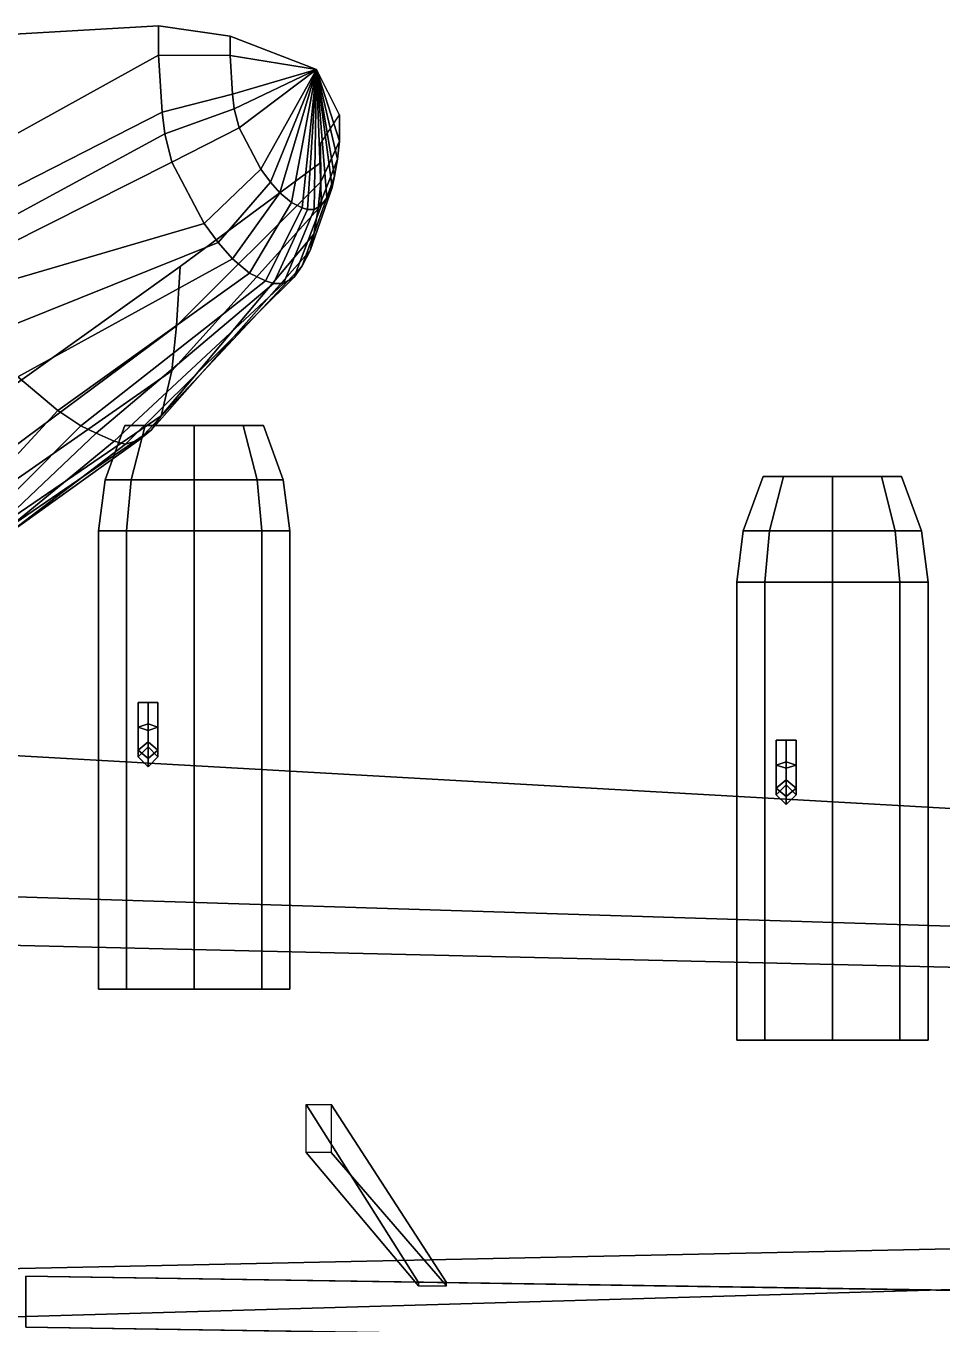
# Model space of a CAD drawing. Header units: millimetres. Extents: x -27.6 to 27.6, y -14.1 to 36.4.
# Drawn here: x 2.57 to 8.13, y 5.9 to 13.77 of the extents above; entities that cross this region are included whole.
import ezdxf

# ---------------------------------------------------------------- set-up
doc = ezdxf.new("R2010")
doc.units = ezdxf.units.MM
for name, color, linetype in [('nose-open', 2, 'Continuous'), ('wing1', 5, 'Continuous'), ('wing2', 5, 'Continuous')]:
    doc.layers.add(name, color=color, linetype=linetype)

msp = doc.modelspace()

# ---------------------------------------------------------------- linework, layer by layer
at = {"layer": 'nose-open'}
for points in [[(3.3739, 13.7731, 1.6473), (3.3739, 13.5965, 1.5338), (1.876, 12.7662, 1.198), (1.8706, 13.6875, 1.7804)], [(1.8706, 13.6875, 1.7804), (1.876, 12.7662, 1.198), (3.3739, 13.5965, 1.5338), (3.3739, 13.7731, 1.6473)], [(3.8077, 13.7122, 1.7421), (3.8077, 13.5932, 1.6655), (3.3739, 13.5965, 1.5338), (3.3739, 13.7731, 1.6473)], [(3.3739, 13.7731, 1.6473), (3.3739, 13.5965, 1.5338), (3.8077, 13.5932, 1.6655), (3.8077, 13.7122, 1.7421)], [(4.3316, 13.5089, 2.0582), (4.3316, 13.5089, 2.0582), (3.8077, 13.5932, 1.6655), (3.8077, 13.7122, 1.7421)], [(3.8077, 13.7122, 1.7421), (3.8077, 13.5932, 1.6655), (4.3316, 13.5089, 2.0582)], [(1.8869, 12.4795, 1.0336), (1.876, 12.7662, 1.198), (3.3739, 13.5965, 1.5338), (3.3956, 13.2503, 1.3511)], [(3.3956, 13.2503, 1.3511), (3.3739, 13.5965, 1.5338), (1.876, 12.7662, 1.198), (1.8869, 12.4795, 1.0336)], [(3.3956, 13.2503, 1.3511), (3.3739, 13.5965, 1.5338), (3.8077, 13.5932, 1.6655), (3.8223, 13.3599, 1.5425)], [(3.8223, 13.3599, 1.5425), (3.8077, 13.5932, 1.6655), (3.3739, 13.5965, 1.5338), (3.3956, 13.2503, 1.3511)], [(3.8223, 13.3599, 1.5425), (3.8077, 13.5932, 1.6655), (4.3316, 13.5089, 2.0582)], [(4.3316, 13.5089, 2.0582), (4.3316, 13.5089, 2.0582), (3.8077, 13.5932, 1.6655), (3.8223, 13.3599, 1.5425)], [(3.8332, 13.2713, 1.5057), (3.8223, 13.3599, 1.5425), (4.3316, 13.5089, 2.0582)], [(4.3316, 13.5089, 2.0582), (4.3316, 13.5089, 2.0582), (3.8223, 13.3599, 1.5425), (3.8332, 13.2713, 1.5057)], [(3.8623, 13.1561, 1.4855), (3.8332, 13.2713, 1.5057), (4.3316, 13.5089, 2.0582)], [(4.3316, 13.5089, 2.0582), (4.3316, 13.5089, 2.0582), (3.8332, 13.2713, 1.5057), (3.8623, 13.1561, 1.4855)], [(3.9936, 12.904, 1.5661), (3.8623, 13.1561, 1.4855), (4.3316, 13.5089, 2.0582)], [(4.3316, 13.5089, 2.0582), (4.3316, 13.5089, 2.0582), (3.8623, 13.1561, 1.4855), (3.9936, 12.904, 1.5661)], [(4.0519, 12.8266, 1.6241), (3.9936, 12.904, 1.5661), (4.3316, 13.5089, 2.0582)], [(4.3316, 13.5089, 2.0582), (4.3316, 13.5089, 2.0582), (3.9936, 12.904, 1.5661), (4.0519, 12.8266, 1.6241)], [(4.1102, 12.7606, 1.6894), (4.0519, 12.8266, 1.6241), (4.3316, 13.5089, 2.0582)], [(4.3316, 13.5089, 2.0582), (4.3316, 13.5089, 2.0582), (4.0519, 12.8266, 1.6241), (4.1102, 12.7606, 1.6894)], [(4.1795, 12.7023, 1.78), (4.1102, 12.7606, 1.6894), (4.3316, 13.5089, 2.0582)], [(4.3316, 13.5089, 2.0582), (4.3316, 13.5089, 2.0582), (4.1102, 12.7606, 1.6894), (4.1795, 12.7023, 1.78)], [(4.2451, 12.6698, 1.8804), (4.1795, 12.7023, 1.78), (4.3316, 13.5089, 2.0582)], [(4.3316, 13.5089, 2.0582), (4.3316, 13.5089, 2.0582), (4.1795, 12.7023, 1.78), (4.2451, 12.6698, 1.8804)], [(4.2779, 12.6592, 1.9343), (4.2451, 12.6698, 1.8804), (4.3316, 13.5089, 2.0582)], [(4.3316, 13.5089, 2.0582), (4.3316, 13.5089, 2.0582), (4.2451, 12.6698, 1.8804), (4.2779, 12.6592, 1.9343)], [(4.318, 12.6595, 2.0086), (4.2779, 12.6592, 1.9343), (4.3316, 13.5089, 2.0582)], [(4.3316, 13.5089, 2.0582), (4.3316, 13.5089, 2.0582), (4.2779, 12.6592, 1.9343), (4.318, 12.6595, 2.0086)], [(4.3617, 12.6851, 2.1059), (4.318, 12.6595, 2.0086), (4.3316, 13.5089, 2.0582)], [(4.3316, 13.5089, 2.0582), (4.3316, 13.5089, 2.0582), (4.318, 12.6595, 2.0086), (4.3617, 12.6851, 2.1059)], [(4.4273, 12.7942, 2.2974), (4.3945, 12.7311, 2.1962), (4.3316, 13.5089, 2.0582)], [(4.4419, 12.8613, 2.3675), (4.4273, 12.7942, 2.2974), (4.3316, 13.5089, 2.0582)], [(4.4601, 12.965, 2.4679), (4.4419, 12.8613, 2.3675), (4.3316, 13.5089, 2.0582)], [(4.4711, 13.0749, 2.5587), (4.4601, 12.965, 2.4679), (4.3316, 13.5089, 2.0582)], [(4.3945, 12.7311, 2.1962), (4.3617, 12.6851, 2.1059), (4.3316, 13.5089, 2.0582)], [(4.3316, 13.5089, 2.0582), (4.3316, 13.5089, 2.0582), (4.4711, 13.0749, 2.5587), (4.4711, 13.2336, 2.6608)], [(4.3316, 13.5089, 2.0582), (4.3316, 13.5089, 2.0582), (4.4601, 12.965, 2.4679), (4.4711, 13.0749, 2.5587)], [(4.3316, 13.5089, 2.0582), (4.3316, 13.5089, 2.0582), (4.4419, 12.8613, 2.3675), (4.4601, 12.965, 2.4679)], [(4.3316, 13.5089, 2.0582), (4.3316, 13.5089, 2.0582), (4.4273, 12.7942, 2.2974), (4.4419, 12.8613, 2.3675)], [(4.3316, 13.5089, 2.0582), (4.3316, 13.5089, 2.0582), (4.3945, 12.7311, 2.1962), (4.4273, 12.7942, 2.2974)], [(4.3316, 13.5089, 2.0582), (4.3316, 13.5089, 2.0582), (4.3617, 12.6851, 2.1059), (4.3945, 12.7311, 2.1962)], [(3.4118, 13.1189, 1.2966), (3.3956, 13.2503, 1.3511), (3.8223, 13.3599, 1.5425), (3.8332, 13.2713, 1.5057)], [(3.8332, 13.2713, 1.5057), (3.8223, 13.3599, 1.5425), (3.3956, 13.2503, 1.3511), (3.4118, 13.1189, 1.2966)], [(1.9139, 12.3054, 0.9716), (1.8869, 12.4795, 1.0336), (3.3956, 13.2503, 1.3511), (3.4118, 13.1189, 1.2966)], [(3.4118, 13.1189, 1.2966), (3.3956, 13.2503, 1.3511), (1.8869, 12.4795, 1.0336), (1.9139, 12.3054, 0.9716)], [(3.455, 12.9479, 1.2667), (3.4118, 13.1189, 1.2966), (3.8332, 13.2713, 1.5057), (3.8623, 13.1561, 1.4855)], [(3.8623, 13.1561, 1.4855), (3.8332, 13.2713, 1.5057), (3.4118, 13.1189, 1.2966), (3.455, 12.9479, 1.2667)], [(4.4711, 13.2336, 2.6608), (4.4711, 13.0749, 2.5587), (4.3583, 12.8274, 2.8592), (4.3583, 13.0629, 3.0106)], [(3.6498, 12.5739, 1.3861), (3.455, 12.9479, 1.2667), (3.8623, 13.1561, 1.4855), (3.9936, 12.904, 1.5661)], [(3.9936, 12.904, 1.5661), (3.8623, 13.1561, 1.4855), (3.455, 12.9479, 1.2667), (3.6498, 12.5739, 1.3861)], [(1.9572, 12.1933, 0.9795), (1.9139, 12.3054, 0.9716), (3.4118, 13.1189, 1.2966), (3.455, 12.9479, 1.2667)], [(3.455, 12.9479, 1.2667), (3.4118, 13.1189, 1.2966), (1.9139, 12.3054, 0.9716), (1.9572, 12.1933, 0.9795)], [(4.3583, 12.8274, 2.8592), (4.3421, 12.6644, 2.7244), (4.4601, 12.965, 2.4679), (4.4711, 13.0749, 2.5587)], [(4.4711, 13.0749, 2.5587), (4.4601, 12.965, 2.4679), (4.3421, 12.6644, 2.7244), (4.3583, 12.8274, 2.8592)], [(2.0221, 12.0967, 1.0374), (1.9572, 12.1933, 0.9795), (3.455, 12.9479, 1.2667), (3.6498, 12.5739, 1.3861)], [(3.6498, 12.5739, 1.3861), (3.455, 12.9479, 1.2667), (1.9572, 12.1933, 0.9795), (2.0221, 12.0967, 1.0374)], [(3.5041, 12.3136, 3.9169), (3.4825, 11.9533, 3.6452), (4.3583, 12.8274, 2.8592), (4.3583, 12.9452, 2.9349)], [(4.3583, 12.9452, 2.9349), (4.3583, 12.8274, 2.8592), (3.4825, 11.9533, 3.6452), (3.5041, 12.3136, 3.9169)], [(4.3421, 12.6644, 2.7244), (4.3151, 12.5105, 2.5754), (4.4419, 12.8613, 2.3675), (4.4601, 12.965, 2.4679)], [(4.4601, 12.965, 2.4679), (4.4419, 12.8613, 2.3675), (4.3151, 12.5105, 2.5754), (4.3421, 12.6644, 2.7244)], [(3.7363, 12.459, 1.4723), (3.6498, 12.5739, 1.3861), (3.9936, 12.904, 1.5661), (4.0519, 12.8266, 1.6241)], [(4.0519, 12.8266, 1.6241), (3.9936, 12.904, 1.5661), (3.6498, 12.5739, 1.3861), (3.7363, 12.459, 1.4723)], [(4.3151, 12.5105, 2.5754), (4.2934, 12.411, 2.4714), (4.4273, 12.7942, 2.2974), (4.4419, 12.8613, 2.3675)], [(4.4419, 12.8613, 2.3675), (4.4273, 12.7942, 2.2974), (4.2934, 12.411, 2.4714), (4.3151, 12.5105, 2.5754)], [(3.4825, 11.9533, 3.6452), (3.4554, 11.6817, 3.4205), (4.3421, 12.6644, 2.7244), (4.3583, 12.8274, 2.8592)], [(4.3583, 12.8274, 2.8592), (4.3421, 12.6644, 2.7244), (3.4554, 11.6817, 3.4205), (3.4825, 11.9533, 3.6452)], [(3.8229, 12.361, 1.5692), (3.7363, 12.459, 1.4723), (4.0519, 12.8266, 1.6241), (4.1102, 12.7606, 1.6894)], [(4.1102, 12.7606, 1.6894), (4.0519, 12.8266, 1.6241), (3.7363, 12.459, 1.4723), (3.8229, 12.361, 1.5692)], [(3.9256, 12.2746, 1.7036), (3.8229, 12.361, 1.5692), (4.1102, 12.7606, 1.6894), (4.1795, 12.7023, 1.78)], [(4.1795, 12.7023, 1.78), (4.1102, 12.7606, 1.6894), (3.8229, 12.361, 1.5692), (3.9256, 12.2746, 1.7036)], [(4.2934, 12.411, 2.4714), (4.2447, 12.3173, 2.3212), (4.3945, 12.7311, 2.1962), (4.4273, 12.7942, 2.2974)], [(4.4273, 12.7942, 2.2974), (4.3945, 12.7311, 2.1962), (4.2447, 12.3173, 2.3212), (4.2934, 12.411, 2.4714)], [(4.023, 12.2263, 1.8526), (3.9256, 12.2746, 1.7036), (4.1795, 12.7023, 1.78), (4.2451, 12.6698, 1.8804)], [(4.2451, 12.6698, 1.8804), (4.1795, 12.7023, 1.78), (3.9256, 12.2746, 1.7036), (4.023, 12.2263, 1.8526)], [(4.1961, 12.2489, 2.1872), (4.1312, 12.211, 2.0428), (4.318, 12.6595, 2.0086), (4.3617, 12.6851, 2.1059)], [(4.3617, 12.6851, 2.1059), (4.318, 12.6595, 2.0086), (4.1312, 12.211, 2.0428), (4.1961, 12.2489, 2.1872)], [(4.2447, 12.3173, 2.3212), (4.1961, 12.2489, 2.1872), (4.3617, 12.6851, 2.1059), (4.3945, 12.7311, 2.1962)], [(4.3945, 12.7311, 2.1962), (4.3617, 12.6851, 2.1059), (4.1961, 12.2489, 2.1872), (4.2447, 12.3173, 2.3212)], [(3.4554, 11.6817, 3.4205), (3.3905, 11.4083, 3.1247), (4.3151, 12.5105, 2.5754), (4.3421, 12.6644, 2.7244)], [(4.3421, 12.6644, 2.7244), (4.3151, 12.5105, 2.5754), (3.3905, 11.4083, 3.1247), (3.4554, 11.6817, 3.4205)], [(4.0717, 12.2106, 1.9325), (4.023, 12.2263, 1.8526), (4.2451, 12.6698, 1.8804), (4.2779, 12.6592, 1.9343)], [(4.2779, 12.6592, 1.9343), (4.2451, 12.6698, 1.8804), (4.023, 12.2263, 1.8526), (4.0717, 12.2106, 1.9325)], [(4.1312, 12.211, 2.0428), (4.0717, 12.2106, 1.9325), (4.2779, 12.6592, 1.9343), (4.318, 12.6595, 2.0086)], [(4.318, 12.6595, 2.0086), (4.2779, 12.6592, 1.9343), (4.0717, 12.2106, 1.9325), (4.1312, 12.211, 2.0428)], [(2.2709, 11.8706, 1.352), (2.0221, 12.0967, 1.0374), (3.6498, 12.5739, 1.3861), (3.7363, 12.459, 1.4723)], [(3.7363, 12.459, 1.4723), (3.6498, 12.5739, 1.3861), (2.0221, 12.0967, 1.0374), (2.2709, 11.8706, 1.352)], [(2.5197, 11.6445, 1.6666), (2.2709, 11.8706, 1.352), (3.7363, 12.459, 1.4723), (3.8229, 12.361, 1.5692)], [(3.8229, 12.361, 1.5692), (3.7363, 12.459, 1.4723), (2.2709, 11.8706, 1.352), (2.5197, 11.6445, 1.6666)], [(3.3905, 11.4083, 3.1247), (3.331, 11.3237, 2.9603), (4.2934, 12.411, 2.4714), (4.3151, 12.5105, 2.5754)], [(4.3151, 12.5105, 2.5754), (4.2934, 12.411, 2.4714), (3.331, 11.3237, 2.9603), (3.3905, 11.4083, 3.1247)], [(3.331, 11.3237, 2.9603), (3.2553, 11.2613, 2.7802), (4.2447, 12.3173, 2.3212), (4.2934, 12.411, 2.4714)], [(4.2934, 12.411, 2.4714), (4.2447, 12.3173, 2.3212), (3.2553, 11.2613, 2.7802), (3.331, 11.3237, 2.9603)], [(2.2252, 11.3993, 5.3387), (2.2252, 11.0208, 5.0953), (3.4825, 11.9533, 3.6452), (3.5041, 12.3136, 3.9169)], [(3.5041, 12.3136, 3.9169), (3.4825, 11.9533, 3.6452), (2.2252, 11.0208, 5.0953), (2.2252, 11.3993, 5.3387)], [(2.7631, 11.4397, 1.9849), (2.5197, 11.6445, 1.6666), (3.8229, 12.361, 1.5692), (3.9256, 12.2746, 1.7036)], [(3.9256, 12.2746, 1.7036), (3.8229, 12.361, 1.5692), (2.5197, 11.6445, 1.6666), (2.7631, 11.4397, 1.9849)], [(3.2553, 11.2613, 2.7802), (3.1742, 11.237, 2.6146), (4.1961, 12.2489, 2.1872), (4.2447, 12.3173, 2.3212)], [(4.2447, 12.3173, 2.3212), (4.1961, 12.2489, 2.1872), (3.1742, 11.237, 2.6146), (3.2553, 11.2613, 2.7802)], [(2.9037, 11.3467, 2.1851), (2.7631, 11.4397, 1.9849), (3.9256, 12.2746, 1.7036), (4.023, 12.2263, 1.8526)], [(4.023, 12.2263, 1.8526), (3.9256, 12.2746, 1.7036), (2.7631, 11.4397, 1.9849), (2.9037, 11.3467, 2.1851)], [(2.9957, 11.303, 2.327), (2.9037, 11.3467, 2.1851), (4.023, 12.2263, 1.8526), (4.0717, 12.2106, 1.9325)], [(4.0717, 12.2106, 1.9325), (4.023, 12.2263, 1.8526), (2.9037, 11.3467, 2.1851), (2.9957, 11.303, 2.327)], [(3.1039, 11.2541, 2.4955), (2.9957, 11.303, 2.327), (4.0717, 12.2106, 1.9325), (4.1312, 12.211, 2.0428)], [(4.1312, 12.211, 2.0428), (4.0717, 12.2106, 1.9325), (2.9957, 11.303, 2.327), (3.1039, 11.2541, 2.4955)], [(3.1742, 11.237, 2.6146), (3.1039, 11.2541, 2.4955), (4.1312, 12.211, 2.0428), (4.1961, 12.2489, 2.1872)], [(4.1961, 12.2489, 2.1872), (4.1312, 12.211, 2.0428), (3.1039, 11.2541, 2.4955), (3.1742, 11.237, 2.6146)], [(2.2252, 11.0208, 5.0953), (2.0581, 10.7069, 4.9363), (3.4554, 11.6817, 3.4205), (3.4825, 11.9533, 3.6452)], [(3.4825, 11.9533, 3.6452), (3.4554, 11.6817, 3.4205), (2.0581, 10.7069, 4.9363), (2.2252, 11.0208, 5.0953)], [(2.0581, 10.7069, 4.9363), (1.926, 10.4101, 4.6769), (3.3905, 11.4083, 3.1247), (3.4554, 11.6817, 3.4205)], [(3.4554, 11.6817, 3.4205), (3.3905, 11.4083, 3.1247), (1.926, 10.4101, 4.6769), (2.0581, 10.7069, 4.9363)], [(1.8062, 10.4025, 3.5055), (1.83, 11.3625, 2.0126), (2.5197, 11.6445, 1.6666), (2.7631, 11.4397, 1.9849)], [(2.7631, 11.4397, 1.9849), (2.5197, 11.6445, 1.6666), (1.83, 11.3625, 2.0126), (1.8062, 10.4025, 3.5055)], [(1.7925, 10.2325, 3.7883), (1.8062, 10.4025, 3.5055), (2.7631, 11.4397, 1.9849), (2.9037, 11.3467, 2.1851)], [(2.9037, 11.3467, 2.1851), (2.7631, 11.4397, 1.9849), (1.8062, 10.4025, 3.5055), (1.7925, 10.2325, 3.7883)], [(1.8255, 10.1935, 3.9783), (1.7925, 10.2325, 3.7883), (2.9037, 11.3467, 2.1851), (2.9957, 11.303, 2.327)], [(2.9957, 11.303, 2.327), (2.9037, 11.3467, 2.1851), (1.7925, 10.2325, 3.7883), (1.8255, 10.1935, 3.9783)], [(1.926, 10.4101, 4.6769), (1.8238, 10.2914, 4.5656), (3.331, 11.3237, 2.9603), (3.3905, 11.4083, 3.1247)], [(3.3905, 11.4083, 3.1247), (3.331, 11.3237, 2.9603), (1.8238, 10.2914, 4.5656), (1.926, 10.4101, 4.6769)], [(1.8238, 10.2914, 4.5656), (1.8232, 10.2358, 4.3748), (3.2553, 11.2613, 2.7802), (3.331, 11.3237, 2.9603)], [(3.331, 11.3237, 2.9603), (3.2553, 11.2613, 2.7802), (1.8232, 10.2358, 4.3748), (1.8238, 10.2914, 4.5656)], [(1.8232, 10.2358, 4.3748), (1.8394, 10.2197, 4.1965), (3.1742, 11.237, 2.6146), (3.2553, 11.2613, 2.7802)], [(3.2553, 11.2613, 2.7802), (3.1742, 11.237, 2.6146), (1.8394, 10.2197, 4.1965), (1.8232, 10.2358, 4.3748)], [(1.8292, 10.2062, 4.125), (1.8255, 10.1935, 3.9783), (2.9957, 11.303, 2.327), (3.1039, 11.2541, 2.4955)], [(3.1039, 11.2541, 2.4955), (2.9957, 11.303, 2.327), (1.8255, 10.1935, 3.9783), (1.8292, 10.2062, 4.125)], [(1.8394, 10.2197, 4.1965), (1.8292, 10.2062, 4.125), (3.1039, 11.2541, 2.4955), (3.1742, 11.237, 2.6146)], [(3.1742, 11.237, 2.6146), (3.1039, 11.2541, 2.4955), (1.8292, 10.2062, 4.125), (1.8394, 10.2197, 4.1965)]]:
    msp.add_3dface(points, dxfattribs=at)
at = {"layer": 'wing1'}
for points in [[(4.27, 7.23, 4.1), (4.95, 6.15, 1.77), (4.95, 6.13, 1.88), (4.27, 6.94, 4.03)], [(4.42, 7.23, 4.1), (5.12, 6.15, 1.84), (4.95, 6.15, 1.77), (4.27, 7.23, 4.1)], [(5.12, 6.13, 1.96), (5.12, 6.15, 1.84), (4.42, 7.23, 4.1), (4.42, 6.94, 4.03)], [(4.27, 6.94, 4.03), (4.95, 6.13, 1.88), (5.12, 6.13, 1.96), (4.42, 6.94, 4.03)], [(2.57, 6.19, 0.85), (2.57, 5.88, 0.85), (10.32, 5.76, 4.23), (10.32, 6.07, 4.23)], [(10.47, 6.07, 4.23), (2.57, 6.19, 0.7), (2.57, 6.19, 0.85), (10.32, 6.07, 4.23)], [(10.47, 5.76, 4.23), (2.57, 5.88, 0.7), (2.57, 6.19, 0.7), (10.47, 6.07, 4.23)]]:
    msp.add_3dface(points, dxfattribs=at)
at = {"layer": 'wing2'}
for points in [[(3.293, 11.35, 4.643), (3.17, 11.35, 4.94), (3.05, 11.02, 4.94), (3.2082, 11.02, 4.5582)], [(3.17, 11.35, 4.94), (3.293, 11.35, 5.237), (3.2082, 11.02, 5.3218), (3.05, 11.02, 4.94)], [(3.293, 11.35, 4.643), (3.59, 11.35, 4.52), (3.887, 11.35, 4.643), (3.17, 11.35, 4.94)], [(3.17, 11.35, 4.94), (3.887, 11.35, 4.643), (4.01, 11.35, 4.94), (3.293, 11.35, 5.237)], [(3.59, 11.35, 4.52), (3.293, 11.35, 4.643), (3.2082, 11.02, 4.5582), (3.59, 11.02, 4.4)], [(3.293, 11.35, 5.237), (3.59, 11.35, 5.36), (3.59, 11.02, 5.48), (3.2082, 11.02, 5.3218)], [(3.293, 11.35, 5.237), (4.01, 11.35, 4.94), (3.887, 11.35, 5.237), (3.59, 11.35, 5.36)], [(3.887, 11.35, 4.643), (3.59, 11.35, 4.52), (3.59, 11.02, 4.4), (3.9718, 11.02, 4.5582)], [(3.59, 11.35, 5.36), (3.887, 11.35, 5.237), (3.9718, 11.02, 5.3218), (3.59, 11.02, 5.48)], [(4.01, 11.35, 4.94), (3.887, 11.35, 4.643), (3.9718, 11.02, 4.5582), (4.13, 11.02, 4.94)], [(3.887, 11.35, 5.237), (4.01, 11.35, 4.94), (4.13, 11.02, 4.94), (3.9718, 11.02, 5.3218)], [(7.163, 11.04, 4.633), (7.04, 11.04, 4.93), (6.92, 10.71, 4.93), (7.0782, 10.71, 4.5482)], [(7.04, 11.04, 4.93), (7.163, 11.04, 5.227), (7.0782, 10.71, 5.3118), (6.92, 10.71, 4.93)], [(7.163, 11.04, 4.633), (7.46, 11.04, 4.51), (7.757, 11.04, 4.633), (7.04, 11.04, 4.93)], [(7.04, 11.04, 4.93), (7.757, 11.04, 4.633), (7.88, 11.04, 4.93), (7.163, 11.04, 5.227)], [(7.46, 11.04, 4.51), (7.163, 11.04, 4.633), (7.0782, 10.71, 4.5482), (7.46, 10.71, 4.39)], [(7.163, 11.04, 5.227), (7.46, 11.04, 5.35), (7.46, 10.71, 5.47), (7.0782, 10.71, 5.3118)], [(7.163, 11.04, 5.227), (7.88, 11.04, 4.93), (7.757, 11.04, 5.227), (7.46, 11.04, 5.35)], [(7.757, 11.04, 4.633), (7.46, 11.04, 4.51), (7.46, 10.71, 4.39), (7.8418, 10.71, 4.5482)], [(7.46, 11.04, 5.35), (7.757, 11.04, 5.227), (7.8418, 10.71, 5.3118), (7.46, 10.71, 5.47)], [(7.88, 11.04, 4.93), (7.757, 11.04, 4.633), (7.8418, 10.71, 4.5482), (8, 10.71, 4.93)], [(7.757, 11.04, 5.227), (7.88, 11.04, 4.93), (8, 10.71, 4.93), (7.8418, 10.71, 5.3118)], [(3.2082, 11.02, 4.5582), (3.05, 11.02, 4.94), (3.01, 10.71, 4.94), (3.1799, 10.71, 4.5299)], [(3.05, 11.02, 4.94), (3.2082, 11.02, 5.3218), (3.1799, 10.71, 5.3501), (3.01, 10.71, 4.94)], [(3.59, 11.02, 4.4), (3.2082, 11.02, 4.5582), (3.1799, 10.71, 4.5299), (3.59, 10.71, 4.36)], [(3.2082, 11.02, 5.3218), (3.59, 11.02, 5.48), (3.59, 10.71, 5.52), (3.1799, 10.71, 5.3501)], [(3.9718, 11.02, 4.5582), (3.59, 11.02, 4.4), (3.59, 10.71, 4.36), (4.0001, 10.71, 4.5299)], [(3.59, 11.02, 5.48), (3.9718, 11.02, 5.3218), (4.0001, 10.71, 5.3501), (3.59, 10.71, 5.52)], [(4.13, 11.02, 4.94), (3.9718, 11.02, 4.5582), (4.0001, 10.71, 4.5299), (4.17, 10.71, 4.94)], [(3.9718, 11.02, 5.3218), (4.13, 11.02, 4.94), (4.17, 10.71, 4.94), (4.0001, 10.71, 5.3501)], [(3.1799, 10.71, 4.5299), (3.01, 10.71, 4.94), (3.01, 7.93, 4.94), (3.1799, 7.93, 4.5299)], [(3.01, 10.71, 4.94), (3.1799, 10.71, 5.3501), (3.1799, 7.93, 5.3501), (3.01, 7.93, 4.94)], [(3.59, 10.71, 4.36), (3.1799, 10.71, 4.5299), (3.1799, 7.93, 4.5299), (3.59, 7.93, 4.36)], [(3.1799, 10.71, 5.3501), (3.59, 10.71, 5.52), (3.59, 7.93, 5.52), (3.1799, 7.93, 5.3501)], [(4.0001, 10.71, 4.5299), (3.59, 10.71, 4.36), (3.59, 7.93, 4.36), (4.0001, 7.93, 4.5299)], [(3.59, 10.71, 5.52), (4.0001, 10.71, 5.3501), (4.0001, 7.93, 5.3501), (3.59, 7.93, 5.52)], [(4.17, 10.71, 4.94), (4.0001, 10.71, 4.5299), (4.0001, 7.93, 4.5299), (4.17, 7.93, 4.94)], [(4.0001, 10.71, 5.3501), (4.17, 10.71, 4.94), (4.17, 7.93, 4.94), (4.0001, 7.93, 5.3501)], [(7.0782, 10.71, 4.5482), (6.92, 10.71, 4.93), (6.88, 10.4, 4.93), (7.0499, 10.4, 4.5199)], [(6.92, 10.71, 4.93), (7.0782, 10.71, 5.3118), (7.0499, 10.4, 5.3401), (6.88, 10.4, 4.93)], [(7.46, 10.71, 4.39), (7.0782, 10.71, 4.5482), (7.0499, 10.4, 4.5199), (7.46, 10.4, 4.35)], [(7.0782, 10.71, 5.3118), (7.46, 10.71, 5.47), (7.46, 10.4, 5.51), (7.0499, 10.4, 5.3401)], [(7.8418, 10.71, 4.5482), (7.46, 10.71, 4.39), (7.46, 10.4, 4.35), (7.8701, 10.4, 4.5199)], [(7.46, 10.71, 5.47), (7.8418, 10.71, 5.3118), (7.8701, 10.4, 5.3401), (7.46, 10.4, 5.51)], [(8, 10.71, 4.93), (7.8418, 10.71, 4.5482), (7.8701, 10.4, 4.5199), (8.04, 10.4, 4.93)], [(7.8418, 10.71, 5.3118), (8, 10.71, 4.93), (8.04, 10.4, 4.93), (7.8701, 10.4, 5.3401)], [(7.0499, 10.4, 4.5199), (6.88, 10.4, 4.93), (6.88, 7.62, 4.93), (7.0499, 7.62, 4.5199)], [(6.88, 10.4, 4.93), (7.0499, 10.4, 5.3401), (7.0499, 7.62, 5.3401), (6.88, 7.62, 4.93)], [(7.46, 10.4, 4.35), (7.0499, 10.4, 4.5199), (7.0499, 7.62, 4.5199), (7.46, 7.62, 4.35)], [(7.0499, 10.4, 5.3401), (7.46, 10.4, 5.51), (7.46, 7.62, 5.51), (7.0499, 7.62, 5.3401)], [(7.8701, 10.4, 4.5199), (7.46, 10.4, 4.35), (7.46, 7.62, 4.35), (7.8701, 7.62, 4.5199)], [(7.46, 10.4, 5.51), (7.8701, 10.4, 5.3401), (7.8701, 7.62, 5.3401), (7.46, 7.62, 5.51)], [(8.04, 10.4, 4.93), (7.8701, 10.4, 4.5199), (7.8701, 7.62, 4.5199), (8.04, 7.62, 4.93)], [(7.8701, 10.4, 5.3401), (8.04, 10.4, 4.93), (8.04, 7.62, 4.93), (7.8701, 7.62, 5.3401)], [(3.37, 9.67, 5.88), (3.31, 9.67, 5.94), (3.25, 9.67, 5.88), (3.31, 9.67, 5.82)], [(3.31, 9.5, 5.94), (3.25, 9.52, 5.88), (3.25, 9.67, 5.88), (3.31, 9.67, 5.94)], [(3.25, 9.52, 5.88), (3.31, 9.54, 5.82), (3.31, 9.67, 5.82), (3.25, 9.67, 5.88)], [(3.37, 9.52, 5.88), (3.31, 9.5, 5.94), (3.31, 9.67, 5.94), (3.37, 9.67, 5.88)], [(3.31, 9.54, 5.82), (3.37, 9.52, 5.88), (3.37, 9.67, 5.88), (3.31, 9.67, 5.82)], [(3.25, 9.38, 5.79), (3.31, 9.43, 5.75), (3.31, 9.54, 5.82), (3.25, 9.52, 5.88)], [(3.31, 9.43, 5.75), (3.37, 9.38, 5.79), (3.37, 9.52, 5.88), (3.31, 9.54, 5.82)], [(3.31, 9.33, 5.83), (3.25, 9.38, 5.79), (3.25, 9.52, 5.88), (3.31, 9.5, 5.94)], [(3.37, 9.38, 5.79), (3.31, 9.33, 5.83), (3.31, 9.5, 5.94), (3.37, 9.52, 5.88)], [(15.26, 8.626, 5.1257), (1.67, 9.395, 4.9713), (1.67, 8.516, 3.3936), (15.26, 8.0892, 4.1314)], [(15.26, 7.8985, 5.488), (1.67, 8.2154, 5.5326), (1.67, 9.395, 4.9713), (15.26, 8.626, 5.1257)], [(3.25, 9.34, 5.7), (3.31, 9.4, 5.66), (3.31, 9.43, 5.75), (3.25, 9.38, 5.79)], [(3.25, 9.34, 5.29), (3.31, 9.4, 5.29), (3.31, 9.4, 5.66), (3.25, 9.34, 5.7)], [(3.31, 9.28, 5.73), (3.25, 9.34, 5.7), (3.25, 9.38, 5.79), (3.31, 9.33, 5.83)], [(3.31, 9.4, 5.66), (3.37, 9.34, 5.7), (3.37, 9.38, 5.79), (3.31, 9.43, 5.75)], [(3.31, 9.4, 5.29), (3.37, 9.34, 5.29), (3.37, 9.34, 5.7), (3.31, 9.4, 5.66)], [(3.37, 9.34, 5.7), (3.31, 9.28, 5.73), (3.31, 9.33, 5.83), (3.37, 9.38, 5.79)], [(7.24, 9.44, 5.88), (7.18, 9.44, 5.94), (7.12, 9.44, 5.88), (7.18, 9.44, 5.82)], [(7.18, 9.27, 5.94), (7.12, 9.29, 5.88), (7.12, 9.44, 5.88), (7.18, 9.44, 5.94)], [(7.12, 9.29, 5.88), (7.18, 9.31, 5.82), (7.18, 9.44, 5.82), (7.12, 9.44, 5.88)], [(7.24, 9.29, 5.88), (7.18, 9.27, 5.94), (7.18, 9.44, 5.94), (7.24, 9.44, 5.88)], [(7.18, 9.31, 5.82), (7.24, 9.29, 5.88), (7.24, 9.44, 5.88), (7.18, 9.44, 5.82)], [(3.31, 9.28, 5.29), (3.25, 9.34, 5.29), (3.25, 9.34, 5.7), (3.31, 9.28, 5.73)], [(3.37, 9.34, 5.29), (3.31, 9.28, 5.29), (3.31, 9.28, 5.73), (3.37, 9.34, 5.7)], [(7.12, 9.15, 5.79), (7.18, 9.2, 5.75), (7.18, 9.31, 5.82), (7.12, 9.29, 5.88)], [(7.18, 9.2, 5.75), (7.24, 9.15, 5.79), (7.24, 9.29, 5.88), (7.18, 9.31, 5.82)], [(7.18, 9.1, 5.83), (7.12, 9.15, 5.79), (7.12, 9.29, 5.88), (7.18, 9.27, 5.94)], [(7.24, 9.15, 5.79), (7.18, 9.1, 5.83), (7.18, 9.27, 5.94), (7.24, 9.29, 5.88)], [(7.12, 9.11, 5.7), (7.18, 9.17, 5.66), (7.18, 9.2, 5.75), (7.12, 9.15, 5.79)], [(7.12, 9.11, 5.29), (7.18, 9.17, 5.29), (7.18, 9.17, 5.66), (7.12, 9.11, 5.7)], [(7.18, 9.05, 5.73), (7.12, 9.11, 5.7), (7.12, 9.15, 5.79), (7.18, 9.1, 5.83)], [(7.18, 9.17, 5.66), (7.24, 9.11, 5.7), (7.24, 9.15, 5.79), (7.18, 9.2, 5.75)], [(7.18, 9.17, 5.29), (7.24, 9.11, 5.29), (7.24, 9.11, 5.7), (7.18, 9.17, 5.66)], [(7.24, 9.11, 5.7), (7.18, 9.05, 5.73), (7.18, 9.1, 5.83), (7.24, 9.15, 5.79)], [(7.18, 9.05, 5.29), (7.12, 9.11, 5.29), (7.12, 9.11, 5.7), (7.18, 9.05, 5.73)], [(7.24, 9.11, 5.29), (7.18, 9.05, 5.29), (7.18, 9.05, 5.73), (7.24, 9.11, 5.7)], [(1.67, 8.516, 3.3936), (1.67, 6.2186, 3.0707), (15.26, 6.5048, 3.9087), (15.26, 8.0892, 4.1314)], [(15.26, 6.3141, 5.2653), (1.67, 5.918, 5.2097), (1.67, 8.2154, 5.5326), (15.26, 7.8985, 5.488)], [(15.26, 6.5048, 3.9087), (1.67, 6.2186, 3.0707), (1.67, 1.0966, 3.805), (15.26, 3.4469, 4.3979)], [(15.26, 3.4469, 4.3979), (1.67, 1.0966, 3.805), (1.67, 5.918, 5.2097), (15.26, 6.3141, 5.2653)]]:
    msp.add_3dface(points, dxfattribs=at)

doc.saveas('drawing.dxf')
